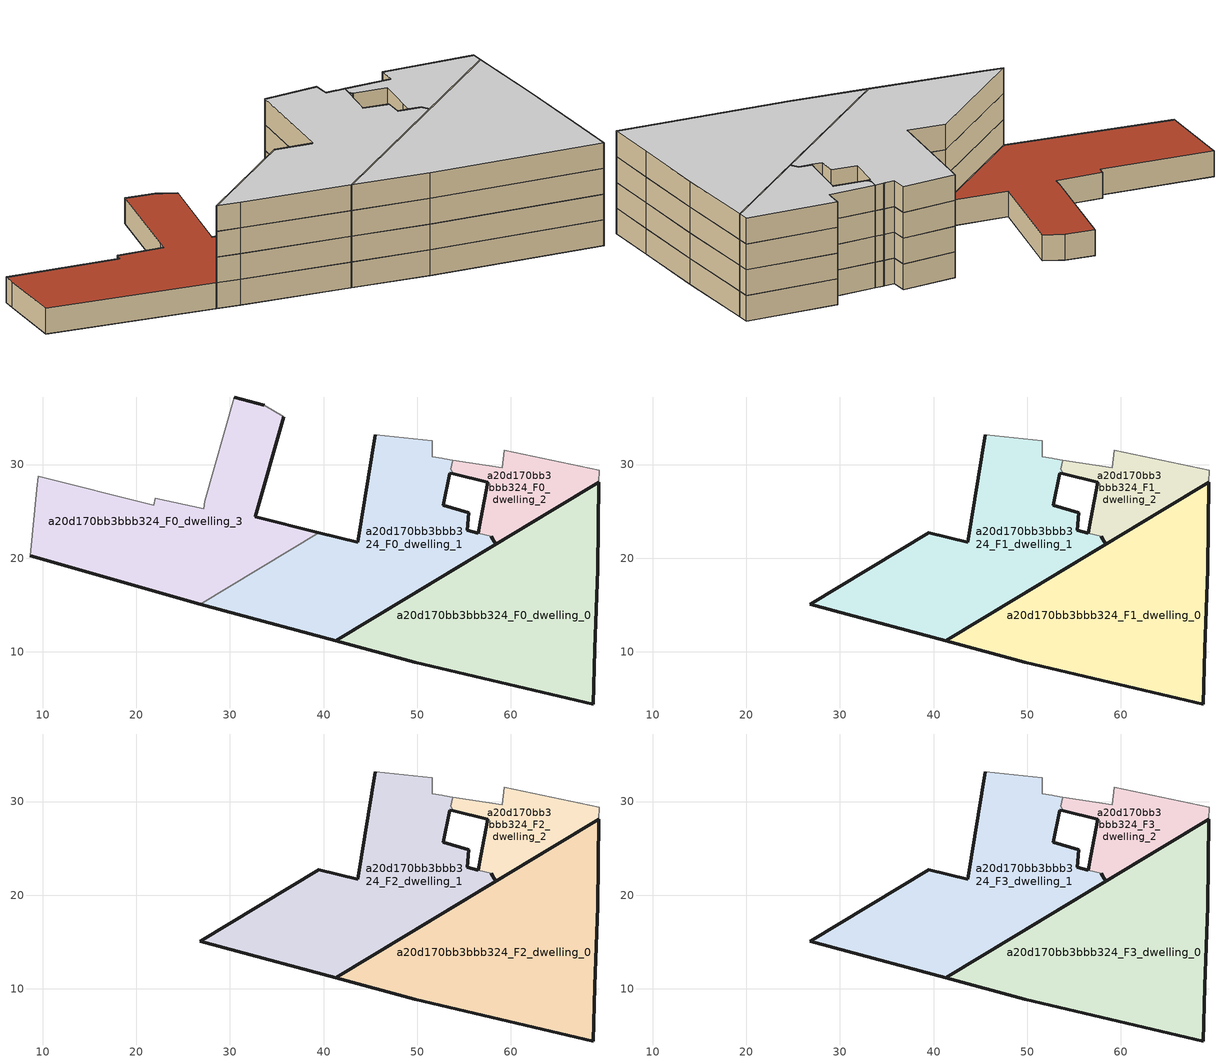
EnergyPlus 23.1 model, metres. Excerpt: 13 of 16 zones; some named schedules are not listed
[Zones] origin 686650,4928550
a20d170bb3bbb324_F0_dwelling_0
 floor ground (EU_floor_Construction): 68.8,4.42 69,10.27 69.29,18.83 69.41,28.08 41.29,11.15 49.74,8.87 z0
 wall outside (EU_wall_Construction): 49.74,8.87 41.29,11.15 69.41,28.08 69.29,18.83 69,10.27 68.8,4.42 49.74,8.87 z0:3
a20d170bb3bbb324_F0_dwelling_1
 floor ground (EU_floor_Construction): 58.41,21.46 57.9,22.31 56.51,22.67 56.5,22.67 55.33,22.97 55.52,24.83 52.77,25.65 53.5,29.09 53.87,28.99 53.58,29.47 53.59,29.47 53.8,30.48 53.8,30.49 52.89,30.63 52.68,30.66 51.6,30.84 51.62,32.54 45.5,33.21 43.64,21.68 39.5,22.73 26.83,15.09 29.41,14.36 41.29,11.15 z0
 wall outside (EU_wall_Construction): 57.9,22.31 58.41,21.46 41.29,11.15 29.41,14.36 26.83,15.09 / 39.5,22.73 43.64,21.68 45.5,33.21 / 53.87,28.99 53.5,29.09 52.77,25.65 55.52,24.83 55.33,22.97 56.5,22.67 56.51,22.67 z0:3
 wall to a20d170bb3bbb324_F0_dwelling_2 (EU_wall_Construction): 56.51,22.67 57.9,22.31 / 53.8,30.48 53.59,29.47 53.58,29.47 53.87,28.99 z0:3
 wall to a20d170bb3bbb324_F0_dwelling_3 (EU_wall_Construction): 26.83,15.09 39.5,22.73 z0:3
 wall adiabatic (EU_wall_Construction): 45.5,33.21 51.62,32.54 51.6,30.84 52.68,30.66 52.89,30.63 53.8,30.49 53.8,30.48 z0:3
a20d170bb3bbb324_F0_dwelling_2
 floor ground (EU_floor_Construction): 69.41,28.08 69.43,29.39 59.29,31.53 59.07,29.64 53.8,30.48 53.59,29.47 53.58,29.47 53.87,28.99 57.54,28.09 56.79,24.15 56.51,22.67 57.9,22.31 58.41,21.46 z0
 wall outside (EU_wall_Construction): 69.41,28.08 58.41,21.46 57.9,22.31 / 56.51,22.67 56.79,24.15 57.54,28.09 53.87,28.99 z0:3
 wall adiabatic (EU_wall_Construction): 53.8,30.48 59.07,29.64 59.29,31.53 69.43,29.39 69.41,28.08 z0:3
a20d170bb3bbb324_F0_dwelling_3
 floor ground (EU_floor_Construction): 39.5,22.73 32.72,24.45 35.77,35.11 33.66,36.35 30.47,37.22 27.33,26.08 27.18,25.26 22.04,26.4 21.88,25.66 9.52,28.77 9.37,27.39 8.69,20.26 26.83,15.09 z0
 wall outside (EU_wall_Construction): 30.47,37.22 33.66,36.35 / 35.77,35.11 32.72,24.45 39.5,22.73 / 26.83,15.09 8.69,20.26 z0:3
 wall adiabatic (EU_wall_Construction): 33.66,36.35 35.77,35.11 / 8.69,20.26 9.37,27.39 9.52,28.77 21.88,25.66 22.04,26.4 27.18,25.26 27.33,26.08 30.47,37.22 z0:3
 roof outside (EU_roof_Construction): 35.77,35.11 32.72,24.45 39.5,22.73 26.83,15.09 8.69,20.26 9.37,27.39 9.52,28.77 21.88,25.66 22.04,26.4 27.18,25.26 27.33,26.08 30.47,37.22 33.66,36.35 z3
a20d170bb3bbb324_F1_dwelling_0
 floor to a20d170bb3bbb324_F0_dwelling_0 (EU_floor_Construction): 68.8,4.42 69,10.27 69.29,18.83 69.41,28.08 41.29,11.15 49.74,8.87 z3
 wall outside (EU_wall_Construction): 49.74,8.87 41.29,11.15 69.41,28.08 69.29,18.83 69,10.27 68.8,4.42 49.74,8.87 z3:6
a20d170bb3bbb324_F1_dwelling_1
 floor to a20d170bb3bbb324_F0_dwelling_1 (EU_floor_Construction): 58.41,21.46 57.9,22.31 56.51,22.67 56.5,22.67 55.33,22.97 55.52,24.83 52.77,25.65 53.5,29.09 53.87,28.99 53.58,29.47 53.59,29.47 53.8,30.48 53.8,30.49 52.89,30.63 52.68,30.66 51.6,30.84 51.62,32.54 45.5,33.21 43.64,21.68 39.5,22.73 26.83,15.09 29.41,14.36 41.29,11.15 z3
 wall outside (EU_wall_Construction): 57.9,22.31 58.41,21.46 41.29,11.15 29.41,14.36 26.83,15.09 39.5,22.73 43.64,21.68 45.5,33.21 / 53.87,28.99 53.5,29.09 52.77,25.65 55.52,24.83 55.33,22.97 56.5,22.67 56.51,22.67 z3:6
 wall to a20d170bb3bbb324_F1_dwelling_2 (EU_wall_Construction): 56.51,22.67 57.9,22.31 / 53.8,30.48 53.59,29.47 53.58,29.47 53.87,28.99 z3:6
 wall adiabatic (EU_wall_Construction): 45.5,33.21 51.62,32.54 51.6,30.84 52.68,30.66 52.89,30.63 53.8,30.49 53.8,30.48 z3:6
a20d170bb3bbb324_F1_dwelling_2
 floor to a20d170bb3bbb324_F0_dwelling_2 (EU_floor_Construction): 69.41,28.08 69.43,29.39 59.29,31.53 59.07,29.64 53.8,30.48 53.59,29.47 53.58,29.47 53.87,28.99 57.54,28.09 56.79,24.15 56.51,22.67 57.9,22.31 58.41,21.46 z3
 wall outside (EU_wall_Construction): 69.41,28.08 58.41,21.46 57.9,22.31 / 56.51,22.67 56.79,24.15 57.54,28.09 53.87,28.99 z3:6
 wall adiabatic (EU_wall_Construction): 53.8,30.48 59.07,29.64 59.29,31.53 69.43,29.39 69.41,28.08 z3:6
a20d170bb3bbb324_F2_dwelling_0
 floor to a20d170bb3bbb324_F1_dwelling_0 (EU_floor_Construction): 68.8,4.42 69,10.27 69.29,18.83 69.41,28.08 41.29,11.15 49.74,8.87 z6
 wall outside (EU_wall_Construction): 49.74,8.87 41.29,11.15 69.41,28.08 69.29,18.83 69,10.27 68.8,4.42 49.74,8.87 z6:9
a20d170bb3bbb324_F2_dwelling_1
 floor to a20d170bb3bbb324_F1_dwelling_1 (EU_floor_Construction): 58.41,21.46 57.9,22.31 56.51,22.67 56.5,22.67 55.33,22.97 55.52,24.83 52.77,25.65 53.5,29.09 53.87,28.99 53.58,29.47 53.59,29.47 53.8,30.48 53.8,30.49 52.89,30.63 52.68,30.66 51.6,30.84 51.62,32.54 45.5,33.21 43.64,21.68 39.5,22.73 26.83,15.09 29.41,14.36 41.29,11.15 z6
 wall outside (EU_wall_Construction): 57.9,22.31 58.41,21.46 41.29,11.15 29.41,14.36 26.83,15.09 39.5,22.73 43.64,21.68 45.5,33.21 / 53.87,28.99 53.5,29.09 52.77,25.65 55.52,24.83 55.33,22.97 56.5,22.67 56.51,22.67 z6:9
 wall to a20d170bb3bbb324_F2_dwelling_2 (EU_wall_Construction): 56.51,22.67 57.9,22.31 / 53.8,30.48 53.59,29.47 53.58,29.47 53.87,28.99 z6:9
 wall adiabatic (EU_wall_Construction): 45.5,33.21 51.62,32.54 51.6,30.84 52.68,30.66 52.89,30.63 53.8,30.49 53.8,30.48 z6:9
a20d170bb3bbb324_F2_dwelling_2
 floor to a20d170bb3bbb324_F1_dwelling_2 (EU_floor_Construction): 69.41,28.08 69.43,29.39 59.29,31.53 59.07,29.64 53.8,30.48 53.59,29.47 53.58,29.47 53.87,28.99 57.54,28.09 56.79,24.15 56.51,22.67 57.9,22.31 58.41,21.46 z6
 wall outside (EU_wall_Construction): 69.41,28.08 58.41,21.46 57.9,22.31 / 56.51,22.67 56.79,24.15 57.54,28.09 53.87,28.99 z6:9
 wall adiabatic (EU_wall_Construction): 53.8,30.48 59.07,29.64 59.29,31.53 69.43,29.39 69.41,28.08 z6:9
a20d170bb3bbb324_F3_dwelling_0
 floor to a20d170bb3bbb324_F2_dwelling_0 (EU_floor_Construction): 68.8,4.42 69,10.27 69.29,18.83 69.41,28.08 41.29,11.15 49.74,8.87 z9
 wall outside (EU_wall_Construction): 49.74,8.87 41.29,11.15 69.41,28.08 69.29,18.83 69,10.27 68.8,4.42 49.74,8.87 z9:12
 ceiling to a20d170bb3bbb324_F4_dwelling_0 (EU_floor_Construction): 69.41,28.08 69.29,18.83 69,10.27 68.8,4.42 49.74,8.87 41.29,11.15 z12
a20d170bb3bbb324_F3_dwelling_1
 floor to a20d170bb3bbb324_F2_dwelling_1 (EU_floor_Construction): 58.41,21.46 57.9,22.31 56.51,22.67 56.5,22.67 55.33,22.97 55.52,24.83 52.77,25.65 53.5,29.09 53.87,28.99 53.58,29.47 53.59,29.47 53.8,30.48 53.8,30.49 52.89,30.63 52.68,30.66 51.6,30.84 51.62,32.54 45.5,33.21 43.64,21.68 39.5,22.73 26.83,15.09 29.41,14.36 41.29,11.15 z9
 wall outside (EU_wall_Construction): 57.9,22.31 58.41,21.46 41.29,11.15 29.41,14.36 26.83,15.09 39.5,22.73 43.64,21.68 45.5,33.21 / 53.87,28.99 53.5,29.09 52.77,25.65 55.52,24.83 55.33,22.97 56.5,22.67 56.51,22.67 z9:12
 wall to a20d170bb3bbb324_F3_dwelling_2 (EU_wall_Construction): 56.51,22.67 57.9,22.31 / 53.8,30.48 53.59,29.47 53.58,29.47 53.87,28.99 z9:12
 wall adiabatic (EU_wall_Construction): 45.5,33.21 51.62,32.54 51.6,30.84 52.68,30.66 52.89,30.63 53.8,30.49 53.8,30.48 z9:12
 ceiling to a20d170bb3bbb324_F4_dwelling_1 (EU_floor_Construction): 53.8,30.48 53.59,29.47 53.58,29.47 53.87,28.99 53.5,29.09 52.77,25.65 55.52,24.83 55.33,22.97 56.5,22.67 56.51,22.67 57.9,22.31 58.41,21.46 41.29,11.15 29.41,14.36 26.83,15.09 39.5,22.73 43.64,21.68 45.5,33.21 51.62,32.54 51.6,30.84 52.68,30.66 52.89,30.63 53.8,30.49 z12
a20d170bb3bbb324_F3_dwelling_2
 floor to a20d170bb3bbb324_F2_dwelling_2 (EU_floor_Construction): 69.41,28.08 69.43,29.39 59.29,31.53 59.07,29.64 53.8,30.48 53.59,29.47 53.58,29.47 53.87,28.99 57.54,28.09 56.79,24.15 56.51,22.67 57.9,22.31 58.41,21.46 z9
 wall outside (EU_wall_Construction): 69.41,28.08 58.41,21.46 57.9,22.31 / 56.51,22.67 56.79,24.15 57.54,28.09 53.87,28.99 z9:12
 wall adiabatic (EU_wall_Construction): 53.8,30.48 59.07,29.64 59.29,31.53 69.43,29.39 69.41,28.08 z9:12
 ceiling to a20d170bb3bbb324_F4_dwelling_2 (EU_floor_Construction): 69.43,29.39 69.41,28.08 58.41,21.46 57.9,22.31 56.51,22.67 56.79,24.15 57.54,28.09 53.87,28.99 53.58,29.47 53.59,29.47 53.8,30.48 59.07,29.64 59.29,31.53 z12
[Building]
EU S2 Campaign: North Axis=0; Terrain=City; Solar Distribution=FullExterior
[Site:Location]
Bologna: Latitude=44.5; Longitude=11.25; Time Zone=1; Elevation=37
[SizingPeriod:WeatherFileDays]
AnnualSizingPeriod: Begin Month=1; Begin Day of Month=1; End Month=12; End Day of Month=31; Day of Week for Start Day=Monday; Use Weather File Daylight Saving Period=No; Use Weather File Rain and Snow Indicators=No
[MATERIAL]
EU_InternalMass_Material: Roughness=MediumRough; Thickness=0.1; Conductivity=1; Density=1800; Specific Heat=900; Thermal Absorptance=0.9; Solar Absorptance=0.7; Visible Absorptance=0.7
[MATERIAL:NOMASS] Roughness=MediumRough; Thermal Absorptance=0.9; Solar Absorptance=0.7; Visible Absorptance=0.7
Name | Thermal Resistance
EU_wall_NoMass | 0.905828
EU_roof_NoMass | 0.37593
EU_floor_NoMass | 0.67114
[CONSTRUCTION]
EU_wall_Construction: EU_wall_NoMass
EU_roof_Construction: EU_roof_NoMass
EU_floor_Construction: EU_floor_NoMass
EU_InternalMass_Construction: EU_InternalMass_Material
[ZONE] Type=1; Multiplier=1; Ceiling Height=autocalculate; Floor Area=autocalculate; Part of Total Floor Area=Yes
Name | Volume
a20d170bb3bbb324_F0_dwelling_0; a20d170bb3bbb324_F1_dwelling_0; a20d170bb3bbb324_F2_dwelling_0; a20d170bb3bbb324_F3_dwelling_0 | 995.832
a20d170bb3bbb324_F0_dwelling_1; a20d170bb3bbb324_F1_dwelling_1; a20d170bb3bbb324_F2_dwelling_1; a20d170bb3bbb324_F3_dwelling_1 | 861.833
a20d170bb3bbb324_F0_dwelling_2; a20d170bb3bbb324_F1_dwelling_2; a20d170bb3bbb324_F2_dwelling_2; a20d170bb3bbb324_F3_dwelling_2 | 234.086
a20d170bb3bbb324_F0_dwelling_3 | 895.842
[INTERNALMASS] Construction=EU_InternalMass_Construction
Name | Zone or ZoneList | Surface Area
a20d170bb3bbb324_F0_dwelling_0_EU_InternalMass | a20d170bb3bbb324_F0_dwelling_0 | 331.943
a20d170bb3bbb324_F0_dwelling_1_EU_InternalMass | a20d170bb3bbb324_F0_dwelling_1 | 287.278
a20d170bb3bbb324_F0_dwelling_2_EU_InternalMass | a20d170bb3bbb324_F0_dwelling_2 | 78.0287
a20d170bb3bbb324_F0_dwelling_3_EU_InternalMass | a20d170bb3bbb324_F0_dwelling_3 | 298.614
a20d170bb3bbb324_F1_dwelling_0_EU_InternalMass | a20d170bb3bbb324_F1_dwelling_0 | 365.788
a20d170bb3bbb324_F1_dwelling_1_EU_InternalMass | a20d170bb3bbb324_F1_dwelling_1 | 414.725
a20d170bb3bbb324_F1_dwelling_2_EU_InternalMass | a20d170bb3bbb324_F1_dwelling_2 | 215.356
a20d170bb3bbb324_F2_dwelling_0_EU_InternalMass | a20d170bb3bbb324_F2_dwelling_0 | 365.788
a20d170bb3bbb324_F2_dwelling_1_EU_InternalMass | a20d170bb3bbb324_F2_dwelling_1 | 414.725
a20d170bb3bbb324_F2_dwelling_2_EU_InternalMass | a20d170bb3bbb324_F2_dwelling_2 | 215.356
a20d170bb3bbb324_F3_dwelling_0_EU_InternalMass | a20d170bb3bbb324_F3_dwelling_0 | 365.788
a20d170bb3bbb324_F3_dwelling_1_EU_InternalMass | a20d170bb3bbb324_F3_dwelling_1 | 414.725
a20d170bb3bbb324_F3_dwelling_2_EU_InternalMass | a20d170bb3bbb324_F3_dwelling_2 | 215.356
[OTHEREQUIPMENT] Fuel Type=Electricity; Design Level Calculation Method=Watts/Area; Power per Zone Floor Area=1; Fraction Latent=0; Fraction Radiant=0; Fraction Lost=0; Carbon Dioxide Generation Rate=0; EndUse Subcategory=EU_Step8_InternalGains
Name | Zone or ZoneList or Space or SpaceList | Schedule
EU_Step8_InternalGain_a20d170bb3bbb324_F0_dwelling_0_f000 | a20d170bb3bbb324_F0_dwelling_0 | EU_Step8_GainSchedule_a20d170bb3bbb324_F0_dwelling_0_f000
EU_Step8_InternalGain_a20d170bb3bbb324_F0_dwelling_1_f000 | a20d170bb3bbb324_F0_dwelling_1 | EU_Step8_GainSchedule_a20d170bb3bbb324_F0_dwelling_1_f000
EU_Step8_InternalGain_a20d170bb3bbb324_F0_dwelling_2_f000 | a20d170bb3bbb324_F0_dwelling_2 | EU_Step8_GainSchedule_a20d170bb3bbb324_F0_dwelling_2_f000
EU_Step8_InternalGain_a20d170bb3bbb324_F0_dwelling_3_f000 | a20d170bb3bbb324_F0_dwelling_3 | EU_Step8_GainSchedule_a20d170bb3bbb324_F0_dwelling_3_f000
EU_Step8_InternalGain_a20d170bb3bbb324_F1_dwelling_0_f000 | a20d170bb3bbb324_F1_dwelling_0 | EU_Step8_GainSchedule_a20d170bb3bbb324_F1_dwelling_0_f000
EU_Step8_InternalGain_a20d170bb3bbb324_F1_dwelling_1_f000 | a20d170bb3bbb324_F1_dwelling_1 | EU_Step8_GainSchedule_a20d170bb3bbb324_F1_dwelling_1_f000
EU_Step8_InternalGain_a20d170bb3bbb324_F1_dwelling_2_f000 | a20d170bb3bbb324_F1_dwelling_2 | EU_Step8_GainSchedule_a20d170bb3bbb324_F1_dwelling_2_f000
EU_Step8_InternalGain_a20d170bb3bbb324_F2_dwelling_0_f000 | a20d170bb3bbb324_F2_dwelling_0 | EU_Step8_GainSchedule_a20d170bb3bbb324_F2_dwelling_0_f000
EU_Step8_InternalGain_a20d170bb3bbb324_F2_dwelling_1_f000 | a20d170bb3bbb324_F2_dwelling_1 | EU_Step8_GainSchedule_a20d170bb3bbb324_F2_dwelling_1_f000
EU_Step8_InternalGain_a20d170bb3bbb324_F2_dwelling_2_f000 | a20d170bb3bbb324_F2_dwelling_2 | EU_Step8_GainSchedule_a20d170bb3bbb324_F2_dwelling_2_f000
EU_Step8_InternalGain_a20d170bb3bbb324_F3_dwelling_0_f000 | a20d170bb3bbb324_F3_dwelling_0 | EU_Step8_GainSchedule_a20d170bb3bbb324_F3_dwelling_0_f000
EU_Step8_InternalGain_a20d170bb3bbb324_F3_dwelling_1_f000 | a20d170bb3bbb324_F3_dwelling_1 | EU_Step8_GainSchedule_a20d170bb3bbb324_F3_dwelling_1_f000
EU_Step8_InternalGain_a20d170bb3bbb324_F3_dwelling_2_f000 | a20d170bb3bbb324_F3_dwelling_2 | EU_Step8_GainSchedule_a20d170bb3bbb324_F3_dwelling_2_f000
[ZONEVENTILATION:DESIGNFLOWRATE] Schedule=EU_AlwaysOn; Design Flow Rate Calculation Method=AirChanges/Hour; Air Changes per Hour=0.73129; Ventilation Type=Natural; Fan Pressure Rise=0; Fan Total Efficiency=1; Constant Term Coefficient=1; Temperature Term Coefficient=0; Velocity Term Coefficient=0; Velocity Squared Term Coefficient=0; Minimum Indoor Temperature=-100; Maximum Indoor Temperature=100; Delta Temperature=-100; Minimum Outdoor Temperature=-100; Maximum Outdoor Temperature=100; Maximum Wind Speed=40
Name | Zone or ZoneList or Space or SpaceList
EU_ConstantAir_a20d170bb3bbb324_F0_dwelling_0 | a20d170bb3bbb324_F0_dwelling_0
EU_ConstantAir_a20d170bb3bbb324_F0_dwelling_1 | a20d170bb3bbb324_F0_dwelling_1
EU_ConstantAir_a20d170bb3bbb324_F0_dwelling_2 | a20d170bb3bbb324_F0_dwelling_2
EU_ConstantAir_a20d170bb3bbb324_F0_dwelling_3 | a20d170bb3bbb324_F0_dwelling_3
EU_ConstantAir_a20d170bb3bbb324_F1_dwelling_0 | a20d170bb3bbb324_F1_dwelling_0
EU_ConstantAir_a20d170bb3bbb324_F1_dwelling_1 | a20d170bb3bbb324_F1_dwelling_1
EU_ConstantAir_a20d170bb3bbb324_F1_dwelling_2 | a20d170bb3bbb324_F1_dwelling_2
EU_ConstantAir_a20d170bb3bbb324_F2_dwelling_0 | a20d170bb3bbb324_F2_dwelling_0
EU_ConstantAir_a20d170bb3bbb324_F2_dwelling_1 | a20d170bb3bbb324_F2_dwelling_1
EU_ConstantAir_a20d170bb3bbb324_F2_dwelling_2 | a20d170bb3bbb324_F2_dwelling_2
EU_ConstantAir_a20d170bb3bbb324_F3_dwelling_0 | a20d170bb3bbb324_F3_dwelling_0
EU_ConstantAir_a20d170bb3bbb324_F3_dwelling_1 | a20d170bb3bbb324_F3_dwelling_1
EU_ConstantAir_a20d170bb3bbb324_F3_dwelling_2 | a20d170bb3bbb324_F3_dwelling_2
[HVACTEMPLATE:THERMOSTAT] Constant Heating Setpoint=20; Constant Cooling Setpoint=50
EU_HeatOnly_a20d170bb3bbb324_F0_dwelling_0; EU_HeatOnly_a20d170bb3bbb324_F0_dwelling_1; EU_HeatOnly_a20d170bb3bbb324_F0_dwelling_2; EU_HeatOnly_a20d170bb3bbb324_F0_dwelling_3; EU_HeatOnly_a20d170bb3bbb324_F1_dwelling_0; EU_HeatOnly_a20d170bb3bbb324_F1_dwelling_1; EU_HeatOnly_a20d170bb3bbb324_F1_dwelling_2; EU_HeatOnly_a20d170bb3bbb324_F2_dwelling_0; EU_HeatOnly_a20d170bb3bbb324_F2_dwelling_1; EU_HeatOnly_a20d170bb3bbb324_F2_dwelling_2; EU_HeatOnly_a20d170bb3bbb324_F3_dwelling_0; EU_HeatOnly_a20d170bb3bbb324_F3_dwelling_1; EU_HeatOnly_a20d170bb3bbb324_F3_dwelling_2; EU_HeatOnly_a20d170bb3bbb324_F4_dwelling_0; EU_HeatOnly_a20d170bb3bbb324_F4_dwelling_1; EU_HeatOnly_a20d170bb3bbb324_F4_dwelling_2
[HVACTEMPLATE:ZONE:IDEALLOADSAIRSYSTEM] System Availability Schedule=EU_AlwaysOn; Maximum Heating Supply Air Temperature=50; Minimum Cooling Supply Air Temperature=13; Maximum Heating Supply Air Humidity Ratio=0.0156; Minimum Cooling Supply Air Humidity Ratio=0.0077; Heating Limit=NoLimit; Cooling Limit=NoLimit; Heating Availability Schedule=EU_AlwaysOn; Cooling Availability Schedule=EU_CoolingOff; Dehumidification Control Type=ConstantSensibleHeatRatio; Cooling Sensible Heat Ratio=0.7; Dehumidification Setpoint=60; Humidification Control Type=None; Humidification Setpoint=30; Outdoor Air Method=None; Outdoor Air Flow Rate per Person=0.00944; Outdoor Air Flow Rate per Zone Floor Area=0; Outdoor Air Flow Rate per Zone=0; Demand Controlled Ventilation Type=None; Outdoor Air Economizer Type=NoEconomizer; Heat Recovery Type=None; Sensible Heat Recovery Effectiveness=0.7; Latent Heat Recovery Effectiveness=0.65
Name | Template Thermostat
a20d170bb3bbb324_F0_dwelling_0 | EU_HeatOnly_a20d170bb3bbb324_F0_dwelling_0
a20d170bb3bbb324_F0_dwelling_1 | EU_HeatOnly_a20d170bb3bbb324_F0_dwelling_1
a20d170bb3bbb324_F0_dwelling_2 | EU_HeatOnly_a20d170bb3bbb324_F0_dwelling_2
a20d170bb3bbb324_F0_dwelling_3 | EU_HeatOnly_a20d170bb3bbb324_F0_dwelling_3
a20d170bb3bbb324_F1_dwelling_0 | EU_HeatOnly_a20d170bb3bbb324_F1_dwelling_0
a20d170bb3bbb324_F1_dwelling_1 | EU_HeatOnly_a20d170bb3bbb324_F1_dwelling_1
a20d170bb3bbb324_F1_dwelling_2 | EU_HeatOnly_a20d170bb3bbb324_F1_dwelling_2
a20d170bb3bbb324_F2_dwelling_0 | EU_HeatOnly_a20d170bb3bbb324_F2_dwelling_0
a20d170bb3bbb324_F2_dwelling_1 | EU_HeatOnly_a20d170bb3bbb324_F2_dwelling_1
a20d170bb3bbb324_F2_dwelling_2 | EU_HeatOnly_a20d170bb3bbb324_F2_dwelling_2
a20d170bb3bbb324_F3_dwelling_0 | EU_HeatOnly_a20d170bb3bbb324_F3_dwelling_0
a20d170bb3bbb324_F3_dwelling_1 | EU_HeatOnly_a20d170bb3bbb324_F3_dwelling_1
a20d170bb3bbb324_F3_dwelling_2 | EU_HeatOnly_a20d170bb3bbb324_F3_dwelling_2
